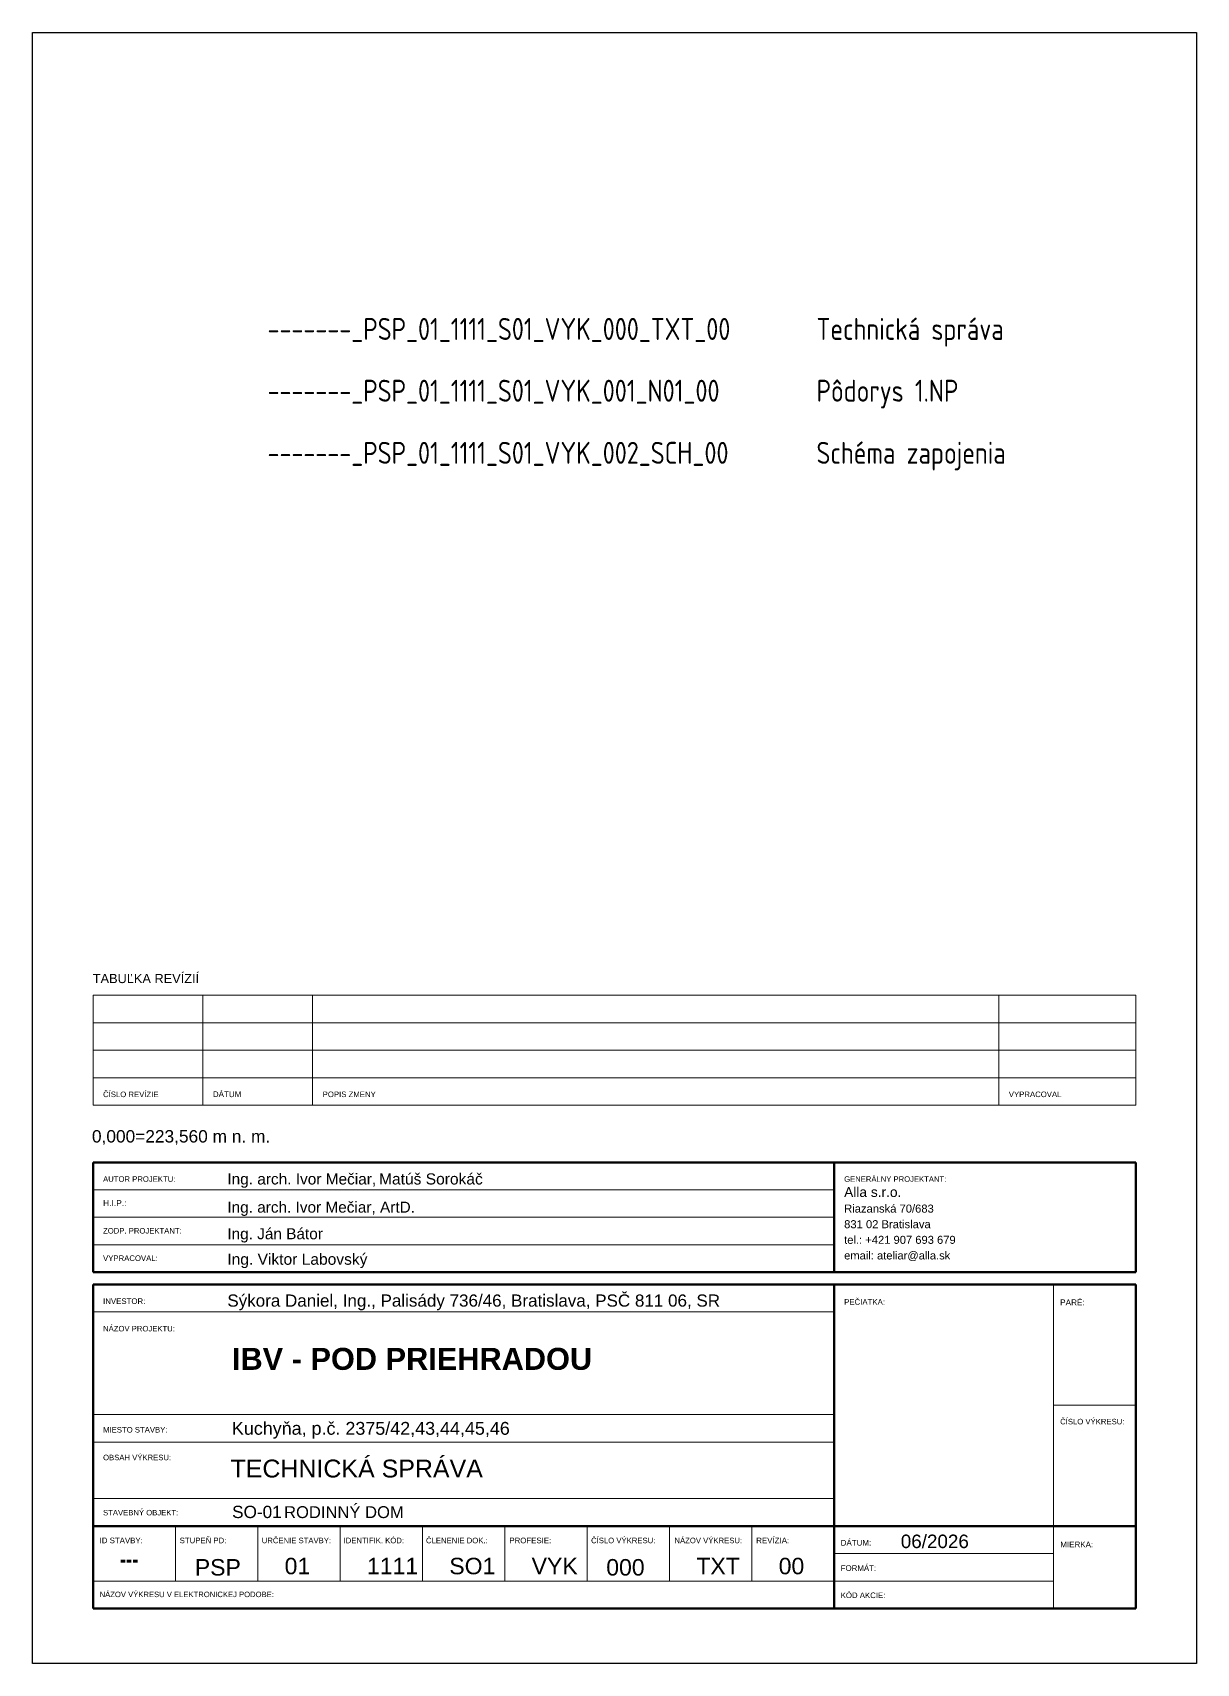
# Model space of a CAD drawing. Header units: millimetres. Extents: x 1046 to 74297, y 6145 to 54562.
# Drawn here: x 63697 to 74297, y 6270 to 21120 of the extents above; entities that cross this region are included whole.
import ezdxf

# ---------------------------------------------------------------- set-up
doc = ezdxf.new("R2010")
doc.units = ezdxf.units.MM
doc.layers.add('NETLAC', color=6, linetype='Continuous', plot=False)
doc.layers.add('Text Notes', color=7, linetype='Continuous', lineweight=9)
doc.styles.add('ARIAL', font='arial.ttf')
doc.styles.add('Arial$001H0', font='arial.ttf')
doc.styles.add('Arial$101H0', font='arialbd.ttf')
doc.styles.add('Arial_B', font='arialbd.ttf', dxfattribs={"width": 0.8, "height": 3})
doc.styles.add('ISOCPEUR_10', font='isocpeur.ttf', dxfattribs={"width": 0.8, "height": 2.5})
doc.styles.add('Microsoft Sans Serif$001H0', font='micross.ttf')

msp = doc.modelspace()

# ---------------------------------------------------------------- linework, layer by layer
at = {"color": 7, "linetype": 'Continuous', "lineweight": 9, "true_color": 0x000007}
for p, q in [((64247.5, 12353.6), (64247.5, 11353.6)), ((64247.5, 12353.6), (73747.2, 12353.6)), ((65247.4, 12353.6), (65247.4, 11353.6)), ((66247.4, 12353.6), (66247.4, 11353.6)), ((72497.3, 12353.6), (72497.3, 11353.6)), ((73747.2, 11353.6), (73747.2, 12353.6)), ((64247.5, 12103.6), (73747.2, 12103.6)), ((64247.5, 11853.6), (73747.2, 11853.6)), ((64247.5, 11603.6), (73747.2, 11603.6)), ((64247.5, 11353.6), (73747.2, 11353.6)), ((70997.3, 9832.5), (70997.3, 10832.5)), ((70997.3, 10582.5), (64247.5, 10582.5)), ((70997.3, 10332.5), (64247.5, 10332.5)), ((70997.3, 10082.5), (64247.5, 10082.5)), ((72997.2, 6770), (72997.2, 9719.9)), ((70997.3, 9470), (64247.5, 9470)), ((70997.3, 8720), (70997.3, 7520)), ((72997.2, 8620), (73747.2, 8620)), ((70997.3, 8535.4), (64247.5, 8535.4)), ((70997.3, 8285.4), (64247.5, 8285.4)), ((70997.3, 7770), (64247.5, 7770)), ((64997.4, 7520), (64997.4, 7020)), ((65747.4, 7520), (65747.4, 7020)), ((66497.4, 7520), (66497.4, 7020)), ((67247.4, 7520), (67247.4, 7020)), ((67997.4, 7520), (67997.4, 7020)), ((68747.4, 7520), (68747.4, 7020)), ((69497.3, 7520), (69497.3, 7020)), ((70247.3, 7520), (70247.3, 7020)), ((70997.3, 7520), (70997.3, 6770)), ((73747.2, 7520), (70997.3, 7520)), ((72997.2, 7270), (70997.3, 7270)), ((72997.2, 7020), (64247.5, 7020))]:
    msp.add_line(p, q, dxfattribs=at)
at = {"color": 7, "linetype": 'Continuous', "lineweight": 70, "true_color": 0x000007}
for p, q in [((64247.5, 10832.5), (73747.2, 10832.5)), ((64247.5, 10832.5), (64247.5, 9832.5)), ((70997.3, 10832.5), (70997.3, 9832.5)), ((73747.2, 10832.5), (73747.2, 9832.5)), ((73747.2, 9832.5), (64247.5, 9832.5)), ((64247.5, 6770), (64247.5, 9719.9)), ((70997.3, 9719.9), (64247.5, 9719.9)), ((70997.3, 9719.9), (70997.3, 7520)), ((73747.2, 9719.9), (70997.3, 9719.9)), ((73747.2, 9719.9), (73747.2, 6770)), ((64247.5, 7520), (70997.3, 7520)), ((70997.3, 7520), (70997.3, 6770)), ((73747.2, 7520), (70997.3, 7520)), ((73747.2, 6770), (64247.5, 6770))]:
    msp.add_line(p, q, dxfattribs=at)
at = {"layer": 'NETLAC'}
msp.add_lwpolyline([(74297.4, 6270), (63697.4, 6270), (63697.4, 21120), (74297.4, 21120)], close=True, dxfattribs=at)

# ---------------------------------------------------------------- texts
at = {"color": 7, "true_color": 0x000007}
for s, height, style, p in [('TABUĽKA REVÍZIÍ', 83.197, 'Arial$001H0', (64245.4, 12464.9)), ('ČÍSLO REVÍZIE', 50.471, 'Arial$001H0', (64339.1, 11426.5)), ('DÁTUM', 52.36, 'Arial$001H0', (65339, 11426.5)), ('POPIS ZMENY', 50.708, 'Arial$001H0', (66339, 11426.5)), ('VYPRACOVAL', 50.61, 'Arial$001H0', (72589, 11426.5)), ('0,000=223,560 m n. m.', 112.735, 'Arial$001H0', (64237.8, 11013.2)), ('AUTOR PROJEKTU:', 50.247, 'Arial$001H0', (64339.1, 10655.4)), ('Ing. arch. Ivor Mečiar, ', 100.358, 'Arial$001H0', (65471, 10630.9)), ('Matúš Sorokáč', 101.461, 'Arial$001H0', (66852.6, 10630.9)), ('GENERÁLNY PROJEKTANT:', 49.938, 'Arial$001H0', (71089, 10655.4)), ('Alla s.r.o.', 89.515, 'Microsoft Sans Serif$001H0', (71089, 10517.1)), ('H.I.P.:', 54.91, 'Arial$001H0', (64339.1, 10434.3)), ('Ing. arch. Ivor Mečiar, ArtD.', 100.071, 'Arial$001H0', (65471, 10374.6)), ('Riazanská 70/683', 73.014, 'Arial$001H0', (71089, 10374.9)), ('831 02 Bratislava', 73.068, 'Arial$001H0', (71089, 10232.7)), ('ZODP. PROJEKTANT:', 50.163, 'Arial$001H0', (64339.1, 10184.3)), ('Ing. Ján Bátor', 100.071, 'Arial$001H0', (65471, 10132.4)), ('tel.: +421 907 693 679', 72.862, 'Arial$001H0', (71089, 10090.5)), ('VYPRACOVAL:', 50.548, 'Arial$001H0', (64339.1, 9934.3)), ('Ing. Viktor Labovský', 101.461, 'Arial$001H0', (65471, 9900)), ('email: ateliar@alla.sk', 72.73, 'Arial$001H0', (71089, 9948.3)), ('Sýkora Daniel, Ing., Palisády 736/46, Bratislava, PSČ 811 06, SR', 110.942, 'Arial$001H0', (65471, 9518.4)), ('INVESTOR:', 51.15, 'Arial$001H0', (64339.1, 9542.8)), ('PEČIATKA:', 50.99, 'Arial$001H0', (71089, 9535.7)), ('PARÉ:', 53.39, 'Arial$001H0', (73056.4, 9530.8)), ('NÁZOV PROJEKTU:', 50.175, 'Arial$001H0', (64339.1, 9293)), ('IBV - POD PRIEHRADOU', 200.348, 'Arial$101H0', (65512.8, 8942.9)), ('Kuchyňa, p.č. 2375/42,43,44,45,46', 116.805, 'Arial$001H0', (65512.6, 8352)), ('ČÍSLO VÝKRESU:', 50.282, 'Arial$001H0', (73056.4, 8446.5)), ('MIESTO STAVBY:', 50.389, 'Arial$001H0', (64339.1, 8372.1)), ('OBSAH VÝKRESU:', 50.223, 'Arial$001H0', (64339.1, 8120)), ('TECHNICKÁ SPRÁVA', 162.702, 'Microsoft Sans Serif$001H0', (65500.1, 7962.9)), ('RODINNÝ DOM', 108.022, 'Arial$001H0', (65987.8, 7593.3)), ('STAVEBNÝ OBJEKT:', 50.131, 'Arial$001H0', (64339.1, 7617.5)), (' SO-01 ', 111.95, 'Arial$001H0', (65471, 7593.3)), ('STUPEŇ PD:', 50.78, 'Arial$001H0', (65036.5, 7364)), ('URČENIE STAVBY:', 50.196, 'Arial$001H0', (65784.4, 7364)), ('IDENTIFIK. KÓD:', 50.346, 'Arial$001H0', (66529.6, 7364)), ('ČLENENIE DOK.:', 50.324, 'Arial$001H0', (67280.2, 7364)), ('ČÍSLO VÝKRESU:', 50.282, 'Arial$001H0', (68783.9, 7364)), ('NÁZOV VÝKRESU:', 50.229, 'Arial$001H0', (69543.6, 7364)), ('REVÍZIA:', 51.73, 'Arial$001H0', (70287.6, 7364)), ('06/2026', 122.78, 'Arial$001H0', (71604.9, 7319.9)), ('ID STAVBY:', 51.19, 'Arial$001H0', (64307.8, 7364)), ('PROFESIE:', 51.18, 'Arial$001H0', (68039.9, 7364)), ('DÁTUM:', 52.02, 'Arial$001H0', (71057.7, 7342.5)), ('MIERKA:', 52.21, 'Arial$001H0', (73057.6, 7327)), ('FORMÁT:', 51.43, 'Arial$001H0', (71057.7, 7112.1)), ('NÁZOV VÝKRESU V ELEKTRONICKEJ PODOBE:', 49.874, 'Arial$001H0', (64307.8, 6873.3)), ('KÓD AKCIE:', 50.88, 'Arial$001H0', (71057.7, 6864.5))]:
    msp.add_text(s, height=height, dxfattribs=dict(at, style=style)).set_placement(p)
at = {"layer": 'Text Notes', "attachment_point": 1}
for s, insert, char_height, width, style in [('-------_PSP_01_1111_S01_VYK_000_TXT_00', (65837.2, 18521.5), 200, 3213.044, 'ISOCPEUR_10'), ('Technická správa', (70837.2, 18521.5), 200, 3213.044, 'ISOCPEUR_10'), ('-------_PSP_01_1111_S01_VYK_001_N01_00', (65837.2, 17958.9), 200, 3450.904, 'ISOCPEUR_10'), ('Pôdorys 1.NP', (70837.2, 17958.9), 200, 3450.904, 'ISOCPEUR_10'), ('-------_PSP_01_1111_S01_VYK_002_SCH_00', (65837.2, 17393.4, 0.8), 200, 3213.044, 'ISOCPEUR_10'), ('Schéma zapojenia', (70837.2, 17393.4, 0.8), 200, 3213.044, 'ISOCPEUR_10'), ('---', (64492.8, 7294), 150, 202.025, 'Arial_B'), ('PSP', (65174.7, 7220), 150, 378.397, 'ARIAL'), ('01', (65992.8, 7231.4), 150, 230.886, 'ARIAL'), ('1111', (66742.8, 7231.4), 150, 461.772, 'ARIAL'), ('SO1', (67492.8, 7231.4), 150, 413.671, 'ARIAL'), ('VYK', (68242.8, 7231.4), 150, 320.885, 'ARIAL'), ('000', (68922.2, 7220), 150, 378.397, 'ARIAL'), ('TXT', (69742.8, 7231.4), 150, 378.397, 'ARIAL'), ('00', (70492.8, 7231.4), 150, 230.886, 'ARIAL')]:
    msp.add_mtext(s, dxfattribs=dict(at, insert=insert, char_height=char_height, width=width, style=style))

doc.saveas('drawing.dxf')
